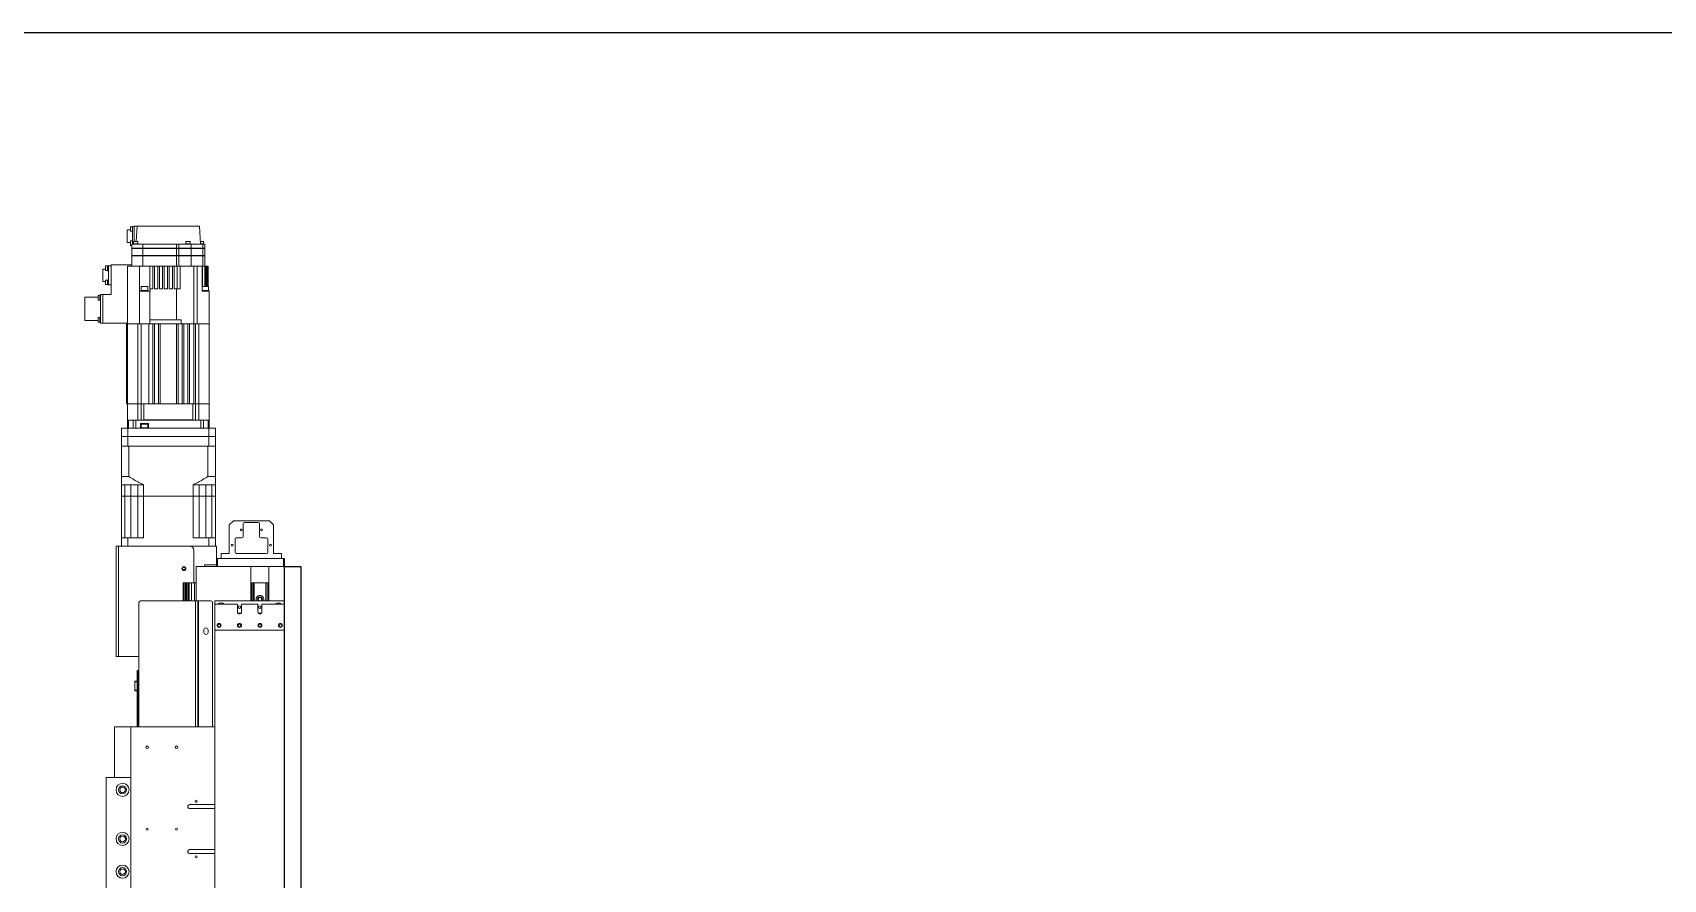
# Model space of a CAD drawing. Extents: x 500 to 100500, y -14500 to 21140.
# Drawn here: x 8830 to 10825, y -1685 to -650 of the extents above; entities that cross this region are included whole.
import ezdxf

# ---------------------------------------------------------------- set-up
doc = ezdxf.new("R2010")
doc.units = 0
doc.linetypes.add('SLD-Solid', pattern=[0])
doc.layers.get('0').update_dxf_attribs({"linetype": 'CONTINUOUS'})
for name, color, linetype in [('D', 7, 'CONTINUOUS'), ('M06SMMF-001B', 7, 'CONTINUOUS'), ('Sheet', 20, 'CONTINUOUS')]:
    doc.layers.add(name, color=color, linetype=linetype)
doc.layers.add('MODEL', color=7, linetype='SLD-Solid', lineweight=15)

# ---------------------------------------------------------------- blocks, each defined once
blk = doc.blocks.new('e5ykdfj56ej')
at = {"layer": 'Sheet', "linetype": 'Continuous'}
blk.add_line((500, 14350), (20500, 14350), dxfattribs=at)
blk = doc.blocks.new('KA$C03f0ad08')
at = {"layer": 'MODEL', "color": 4}
for p, q in [((104, 2151.6), (102.5, 2129.6)), ((180, 2151.6), (104, 2151.6)), ((114.5, 2151.7), (114.5, 2151.6)), ((114.5, 2151.7), (133.5, 2151.7)), ((133.5, 2151.7), (133.5, 2151.6)), ((181.3, 2133), (180, 2151.6)), ((180, 2151.6), (184, 2151.6)), ((184, 2133), (184, 2151.6)), ((185.7, 2151.3), (184, 2151.3)), ((185.7, 2151.3), (185.7, 2129.6)), ((188.1, 2151), (185.7, 2151)), ((185.7, 2145.4), (188.1, 2145.4)), ((188.1, 2151), (188.1, 2148.2)), ((188.1, 2148.2), (188.1, 2145.4)), ((192.4, 2147.2), (188.1, 2147.2)), ((192.4, 2147.2), (192.4, 2131.9)), ((97.5, 2129.6), (97.5, 2124.6)), ((97.5, 2129.6), (100, 2129.6)), ((100, 2124.6), (97.5, 2124.6)), ((97.5, 2124.5), (97.5, 2115.7)), ((100, 2124.5), (97.5, 2124.5)), ((97.5, 2115.7), (100, 2115.7)), ((97.5, 2102.6), (97.5, 2115.6)), ((100, 2115.6), (97.5, 2115.6)), ((99, 2130), (99, 2129.6)), ((99, 2130), (102.5, 2130)), ((99.2, 2133), (99.2, 2130)), ((99.2, 2133), (102.7, 2133)), ((100, 2129.6), (100, 2124.6)), ((100, 2129.6), (114, 2129.6)), ((114, 2124.6), (100, 2124.6)), ((100, 2124.5), (100, 2115.7)), ((114, 2124.5), (100, 2124.5)), ((100, 2115.7), (114, 2115.7)), ((100, 2115.6), (100, 2102.6)), ((114, 2115.6), (100, 2115.6)), ((101.5, 2124.6), (101.5, 2124.5)), ((101.5, 2115.7), (101.5, 2115.6)), ((114, 2129.6), (114, 2124.6)), ((114, 2129.6), (129, 2129.6)), ((129, 2124.6), (114, 2124.6)), ((114, 2124.5), (114, 2115.7)), ((129, 2124.5), (114, 2124.5)), ((114, 2115.7), (129, 2115.7)), ((114, 2102.6), (114, 2115.6)), ((129, 2115.6), (114, 2115.6)), ((115, 2130), (115, 2129.6)), ((115, 2130), (120.9, 2130)), ((115.2, 2133), (115.2, 2130)), ((115.2, 2133), (120.7, 2133)), ((120.7, 2130), (120.7, 2133)), ((120.9, 2129.6), (120.9, 2130)), ((129, 2129.6), (129, 2124.6)), ((129, 2129.6), (132, 2129.6)), ((132, 2124.6), (129, 2124.6)), ((129, 2124.5), (129, 2115.7)), ((132, 2124.5), (129, 2124.5)), ((129, 2115.7), (132, 2115.7)), ((129, 2102.6), (129, 2115.6)), ((132, 2115.6), (129, 2115.6)), ((132, 2129.6), (132, 2124.6)), ((132, 2129.6), (173.3, 2129.6)), ((173.3, 2124.6), (132, 2124.6)), ((132, 2124.5), (132, 2115.7)), ((173.3, 2124.5), (132, 2124.5)), ((132, 2115.7), (173.3, 2115.7)), ((132, 2102.6), (132, 2115.6)), ((173.3, 2115.6), (132, 2115.6)), ((173.3, 2129.6), (173.3, 2124.6)), ((173.3, 2129.6), (186.5, 2129.6)), ((186.5, 2124.6), (173.3, 2124.6)), ((173.3, 2124.5), (173.3, 2115.7)), ((186.5, 2124.5), (173.3, 2124.5)), ((173.3, 2115.7), (186.5, 2115.7)), ((173.3, 2115.6), (173.3, 2102.6)), ((186.5, 2115.6), (173.3, 2115.6)), ((179.1, 2130), (179.1, 2129.6)), ((179.1, 2130), (182.1, 2130)), ((179.3, 2133), (179.3, 2130)), ((179.3, 2133), (182.1, 2133)), ((182.1, 2133), (184.8, 2133)), ((182.1, 2130), (185, 2130)), ((182.5, 2124.5), (182.5, 2124.6)), ((182.5, 2115.6), (182.5, 2115.7)), ((184.8, 2130), (184.8, 2133)), ((185, 2129.6), (185, 2130)), ((188.1, 2133.8), (185.7, 2133.8)), ((186.5, 2129.6), (186.5, 2124.6)), ((186.5, 2128.2), (188.1, 2128.2)), ((186.5, 2124.5), (186.5, 2115.7)), ((186.5, 2102.6), (186.5, 2115.6)), ((188.1, 2133.8), (188.1, 2128.2)), ((188.1, 2131.9), (192.4, 2131.9)), ((93.5, 2102.6), (93.5, 2078.1)), ((93.5, 2102.6), (93.5, 2078.1)), ((93.5, 2102.6), (93.5, 2102.6)), ((93.8, 2102.6), (93.5, 2102.6)), ((93.8, 2078.1), (93.8, 2102.6)), ((94, 2102.6), (93.8, 2102.6)), ((94, 2102.6), (94, 2078.1)), ((94.8, 2102.6), (94, 2102.6)), ((94.8, 2078.1), (94.8, 2102.6)), ((95.3, 2102.6), (94.8, 2102.6)), ((95.3, 2102.6), (95.3, 2078.1)), ((96.6, 2102.6), (95.3, 2102.6)), ((96.6, 2078.1), (96.6, 2102.6)), ((97.4, 2102.6), (96.6, 2102.6)), ((97.4, 2102.6), (97.4, 2078.1)), ((100.1, 2102.6), (97.4, 2102.6)), ((100.1, 2078.1), (100.1, 2102.6)), ((100.5, 2102.6), (100.1, 2102.6)), ((100.5, 2072.1), (100.5, 2102.6)), ((106.6, 2102.6), (100.5, 2102.6)), ((106.6, 2102.6), (106.6, 2032.1)), ((106.7, 2102.6), (106.6, 2102.6)), ((106.7, 2102.6), (106.7, 2032.1)), ((110.7, 2102.6), (106.7, 2102.6)), ((110.7, 2032.1), (110.7, 2102.6)), ((127.6, 2102.6), (110.7, 2102.6)), ((127.6, 2102.6), (127.6, 2075.1)), ((131.4, 2102.6), (127.6, 2102.6)), ((131.4, 2075.1), (131.4, 2102.6)), ((135, 2102.6), (131.4, 2102.6)), ((135, 2075.1), (135, 2102.6)), ((137, 2102.6), (135, 2102.6)), ((137, 2102.6), (137, 2075.1)), ((141, 2102.6), (137, 2102.6)), ((141, 2075.1), (141, 2102.6)), ((143, 2102.6), (141, 2102.6)), ((143, 2102.6), (143, 2075.1)), ((147, 2102.6), (143, 2102.6)), ((147, 2075.1), (147, 2102.6)), ((149, 2102.6), (147, 2102.6)), ((149, 2102.6), (149, 2075.1)), ((153, 2102.6), (149, 2102.6)), ((153, 2075.1), (153, 2102.6)), ((155, 2102.6), (153, 2102.6)), ((155, 2102.6), (155, 2075.1)), ((159, 2102.6), (155, 2102.6)), ((159, 2075.1), (159, 2102.6)), ((161, 2102.6), (159, 2102.6)), ((161, 2102.6), (161, 2075.1)), ((164.8, 2102.6), (161, 2102.6)), ((164.8, 2075.1), (164.8, 2102.6)), ((177.3, 2102.6), (164.8, 2102.6)), ((177.3, 2072.1), (177.3, 2102.6)), ((177.4, 2102.6), (177.3, 2102.6)), ((177.4, 2102.6), (177.4, 2032.1)), ((192, 2102.6), (177.4, 2102.6)), ((212, 2104.6), (186.5, 2104.6)), ((192, 2102.6), (192, 2032.1)), ((212, 2104.6), (212, 2068.1)), ((215.3, 2103.3), (212, 2103.3)), ((215.3, 2103.3), (215.3, 2079.9)), ((215.8, 2103.2), (215.3, 2103.2)), ((215.3, 2097.2), (215.8, 2097.2)), ((215.8, 2097.2), (215.8, 2103.2)), ((216.5, 2103.1), (215.8, 2103.1)), ((215.8, 2097.2), (216.5, 2097.2)), ((216.5, 2103.1), (216.5, 2097.2)), ((218.9, 2103), (216.5, 2103)), ((216.5, 2097.4), (218.9, 2097.4)), ((218.9, 2103), (218.9, 2097.4)), ((222, 2099.2), (218.9, 2099.2)), ((222, 2083.9), (222, 2099.2)), ((92.9, 2078.1), (92.9, 2073.1)), ((92.9, 2078.1), (100.5, 2078.1)), ((132.2, 2075.1), (127.6, 2075.1)), ((132.2, 2037.1), (132.2, 2075.1)), ((135, 2075.1), (132.2, 2075.1)), ((141, 2075.1), (137, 2075.1)), ((147, 2075.1), (143, 2075.1)), ((153, 2075.1), (149, 2075.1)), ((159, 2075.1), (155, 2075.1)), ((164.4, 2075.1), (161, 2075.1)), ((164.4, 2072.1), (164.4, 2075.1)), ((164.8, 2075.1), (164.4, 2075.1)), ((166.9, 2078.1), (166.9, 2073.1)), ((166.9, 2078.1), (175.4, 2078.1)), ((175.4, 2073.1), (175.4, 2078.1)), ((215.3, 2079.9), (212, 2079.9)), ((215.8, 2086), (215.3, 2086)), ((215.3, 2080), (215.8, 2080)), ((215.8, 2080), (215.8, 2086)), ((216.5, 2085.9), (215.8, 2085.9)), ((215.8, 2080), (216.5, 2080)), ((216.5, 2085.9), (216.5, 2080)), ((218.9, 2085.8), (216.5, 2085.8)), ((216.5, 2080.2), (218.9, 2080.2)), ((218.9, 2085.8), (218.9, 2080.2)), ((218.9, 2083.9), (222, 2083.9)), ((92, 2072.1), (92, 2032.1)), ((92, 2072.1), (100.5, 2072.1)), ((92.6, 2073.1), (92.6, 2072.1)), ((92.6, 2073.1), (100.5, 2073.1)), ((164.4, 2072.1), (164.8, 2072.1)), ((164.8, 2072.1), (164.8, 2032.1)), ((164.8, 2072.1), (177.3, 2072.1)), ((166.6, 2073.1), (166.6, 2072.1)), ((166.6, 2073.1), (175.6, 2073.1)), ((175.6, 2072.1), (175.6, 2073.1)), ((177.3, 2072.1), (177.3, 2032.1)), ((222, 2068.1), (212, 2068.1)), ((222, 2033.1), (222, 2068.1)), ((222.2, 2068), (222, 2068)), ((224.8, 2068.1), (222.2, 2068.1)), ((222.2, 2068.1), (222.2, 2033.1)), ((224.8, 2068.1), (224.8, 2033.1)), ((225.3, 2067.1), (224.8, 2067.1)), ((224.8, 2061.1), (225.3, 2061.1)), ((225.3, 2067.1), (225.3, 2064.1)), ((226, 2067), (225.3, 2067)), ((225.3, 2064.1), (225.3, 2061.1)), ((225.3, 2061.1), (226, 2061.1)), ((226, 2067), (226, 2064.1)), ((228, 2066.8), (226, 2066.8)), ((226, 2064.1), (226, 2061.1)), ((226, 2061.3), (228, 2061.3)), ((228, 2066.8), (228, 2064.1)), ((244, 2064.9), (228, 2064.9)), ((228, 2064.1), (228, 2061.3)), ((244, 2064.9), (244, 2036.3)), ((126.4, 2037.1), (126.4, 2032.1)), ((126.4, 2037.1), (164.8, 2037.1)), ((225.3, 2040.1), (224.8, 2040.1)), ((226, 2040.1), (225.3, 2040.1)), ((225.3, 2040.1), (225.3, 2034.1)), ((226, 2040.1), (226, 2034.2)), ((228, 2039.9), (226, 2039.9)), ((226, 2034.4), (228, 2034.4)), ((228, 2039.9), (228, 2034.4)), ((228, 2036.3), (244, 2036.3)), ((92, 2032.1), (106.6, 2032.1)), ((92.1, 2032.1), (92.1, 1934.6)), ((104.8, 1934.6), (104.8, 2032.1)), ((106.6, 2032.1), (106.7, 2032.1)), ((106.8, 2032.1), (106.7, 2032.1)), ((108.8, 2032.1), (106.8, 2032.1)), ((110.8, 2032.1), (108.8, 2032.1)), ((108.8, 2032.1), (108.8, 1934.6)), ((110.8, 2032.1), (110.8, 1934.6)), ((110.8, 2032.1), (116, 2032.1)), ((116, 2032.1), (116, 1934.6)), ((118, 2032.1), (116, 2032.1)), ((118, 2032.1), (118, 1934.6)), ((118, 2032.1), (123, 2032.1)), ((125, 2032.1), (123, 2032.1)), ((123, 2032.1), (123, 1934.6)), ((125, 2032.1), (125, 1934.6)), ((125, 2032.1), (126.4, 2032.1)), ((126.4, 2032.1), (130, 2032.1)), ((132, 2032.1), (130, 2032.1)), ((130, 2032.1), (130, 1934.6)), ((132, 2032.1), (152, 2032.1)), ((132, 2032.1), (132, 1934.6)), ((152, 2032.1), (152, 1934.6)), ((154, 2032.1), (152, 2032.1)), ((154, 2032.1), (159, 2032.1)), ((154, 2032.1), (154, 1934.6)), ((161, 2032.1), (159, 2032.1)), ((159, 2032.1), (159, 1934.6)), ((161, 2032.1), (164.8, 2032.1)), ((161, 2032.1), (161, 1934.6)), ((164.8, 2032.1), (177.3, 2032.1)), ((166, 2032.1), (166, 1934.6)), ((175.3, 2032.1), (175.3, 1934.6)), ((177.3, 2032.1), (177.4, 2032.1)), ((179.2, 2032.1), (177.4, 2032.1)), ((179.2, 2032.1), (179.2, 1934.6)), ((191.9, 2032.1), (179.2, 2032.1)), ((191.9, 2032.1), (191.9, 1934.6)), ((192, 2032.1), (191.9, 2032.1)), ((222, 2033.1), (192, 2033.1)), ((193, 2032.2), (192, 2032.2)), ((192, 2032.1), (193, 2032.1)), ((193, 2033.1), (193, 2032.2)), ((193, 2032.1), (193, 1934.6)), ((222.2, 2033.2), (222, 2033.2)), ((224.8, 2033.1), (222.2, 2033.1)), ((224.8, 2034.1), (225.3, 2034.1)), ((225.3, 2034.2), (226, 2034.2)), ((193.1, 2002.9), (193, 2002.9)), ((193.1, 2002.9), (193.1, 1963.9)), ((193.1, 1963.9), (193, 1963.9)), ((92, 1934.6), (92, 1914.8)), ((92, 1934.6), (92.1, 1934.6)), ((92.1, 1934.6), (104.7, 1934.6)), ((104.6, 1934.6), (104.6, 1914.6)), ((104.7, 1934.6), (108.8, 1934.6)), ((108.8, 1934.6), (110.8, 1934.6)), ((108.9, 1914.6), (108.9, 1934.6)), ((110.8, 1934.6), (112, 1934.6)), ((112, 1934.6), (112, 1914.8)), ((112, 1934.6), (172, 1934.6)), ((172, 1934.6), (172, 1914.8)), ((172, 1934.6), (172, 1934.6)), ((172, 1934.6), (175.3, 1934.6)), ((175.1, 1934.6), (175.1, 1914.6)), ((175.3, 1934.6), (179.3, 1934.6)), ((179.3, 1934.6), (191.9, 1934.6)), ((179.4, 1914.6), (179.4, 1934.6)), ((191.9, 1934.6), (192, 1934.6)), ((192, 1934.6), (192, 1914.8)), ((193, 1934.6), (192, 1934.6)), ((92.2, 1914.8), (92, 1914.8)), ((92, 1904.6), (92, 1914.6)), ((92, 1914.6), (93.3, 1914.6)), ((92.2, 1914.6), (92.2, 1914.8)), ((93.3, 1914.6), (93.3, 1904.6)), ((99, 1914.6), (93.3, 1914.6)), ((99, 1904.6), (99, 1914.6)), ((99, 1914.6), (102.3, 1914.6)), ((102.3, 1914.6), (102.3, 1904.6)), ((181.7, 1914.6), (102.3, 1914.6)), ((172, 1914.8), (112, 1914.8)), ((112, 1914.8), (112, 1914.6)), ((112, 1914.8), (112, 1914.8)), ((172.1, 1914.8), (172, 1914.8)), ((172.1, 1914.6), (172.1, 1914.8)), ((181.7, 1904.6), (181.7, 1914.6)), ((181.7, 1914.6), (185, 1914.6)), ((185, 1914.6), (185, 1904.6)), ((190.8, 1914.6), (185, 1914.6)), ((190.8, 1904.6), (190.8, 1914.6)), ((190.8, 1914.6), (192, 1914.6)), ((191.8, 1914.8), (191.8, 1914.6)), ((192, 1914.8), (191.8, 1914.8)), ((192, 1914.6), (192, 1904.6)), ((84.5, 1904.6), (92.3, 1904.6)), ((84.5, 1904.6), (84.5, 1894.6)), ((84.5, 1894.6), (92.3, 1894.6)), ((84.5, 1894.6), (84.5, 1882.6)), ((92.3, 1894.6), (92.3, 1904.6)), ((92.3, 1904.6), (191.7, 1904.6)), ((92.3, 1894.6), (191.7, 1894.6)), ((92.3, 1882.6), (92.3, 1894.6)), ((176.1, 1910.6), (166.1, 1910.6)), ((166.1, 1910.6), (166.1, 1904.6)), ((166.6, 1910.6), (166.6, 1909.6)), ((175.6, 1909.6), (166.6, 1909.6)), ((166.9, 1909.6), (166.9, 1905)), ((171.1, 1905), (166.9, 1905)), ((175.4, 1905), (171.1, 1905)), ((175.4, 1905), (175.4, 1909.6)), ((175.6, 1909.6), (175.6, 1910.6)), ((176.1, 1910.6), (176.1, 1904.6)), ((191.7, 1904.6), (199.5, 1904.6)), ((191.7, 1904.6), (191.7, 1894.6)), ((191.7, 1894.6), (199.5, 1894.6)), ((191.7, 1894.6), (191.7, 1882.6)), ((199.5, 1894.6), (199.5, 1904.6)), ((199.5, 1882.6), (199.5, 1894.6)), ((84.5, 1882.6), (92.3, 1882.6)), ((84.5, 1845.6), (84.5, 1882.6)), ((92.1, 1882.6), (92, 1882.6)), ((92.3, 1882.6), (191.7, 1882.6)), ((93.8, 1882.6), (190.2, 1882.6)), ((93.8, 1845.6), (93.8, 1882.6)), ((190.2, 1845.6), (190.2, 1882.6)), ((191.7, 1882.6), (199.5, 1882.6)), ((199.5, 1845.6), (199.5, 1882.6)), ((84.5, 1845.6), (93.8, 1845.6)), ((84.5, 1835.6), (88.9, 1835.6)), ((84.5, 1821.6), (84.5, 1835.6)), ((104.5, 1835.6), (88.9, 1835.6)), ((88.9, 1821.6), (88.9, 1835.6)), ((96, 1821.6), (96, 1835.6)), ((104.5, 1835.6), (111.7, 1835.6)), ((104.5, 1821.6), (104.5, 1835.6)), ((111.7, 1821.6), (111.7, 1835.6)), ((172.3, 1821.6), (172.3, 1835.6)), ((172.3, 1835.6), (179.5, 1835.6)), ((179.5, 1835.6), (195.1, 1835.6)), ((179.5, 1821.6), (179.5, 1835.6)), ((188, 1821.6), (188, 1835.6)), ((190.2, 1845.6), (199.5, 1845.6)), ((195.1, 1835.6), (199.5, 1835.6)), ((195.1, 1821.6), (195.1, 1835.6)), ((199.5, 1821.6), (199.5, 1835.6)), ((84.5, 1821.6), (88.9, 1821.6)), ((84.5, 1821.6), (84.5, 1770.6)), ((88.9, 1821.6), (96, 1821.6)), ((88.9, 1770.6), (88.9, 1821.6)), ((96, 1821.6), (104.5, 1821.6)), ((96, 1770.6), (96, 1821.6)), ((104.5, 1821.6), (111.7, 1821.6)), ((104.5, 1770.6), (104.5, 1821.6)), ((111.7, 1821.6), (172.3, 1821.6)), ((111.7, 1821.6), (111.7, 1770.6)), ((172.3, 1821.6), (179.5, 1821.6)), ((172.3, 1821.6), (172.3, 1770.6)), ((179.5, 1821.6), (188, 1821.6)), ((179.5, 1770.6), (179.5, 1821.6)), ((188, 1821.6), (195.1, 1821.6)), ((188, 1770.6), (188, 1821.6)), ((195.1, 1821.6), (199.5, 1821.6)), ((195.1, 1770.6), (195.1, 1821.6)), ((199.5, 1821.6), (199.5, 1770.6)), ((18.5, 1791.6), (13.5, 1786.6)), ((13.5, 1786.6), (13.5, 1751.6)), ((18.5, 1791.6), (62.5, 1791.6)), ((30.5, 1772.1), (30.5, 1788.1)), ((32, 1789.6), (49, 1789.6)), ((50.5, 1788.1), (50.5, 1772.1)), ((67.5, 1786.6), (62.5, 1791.6)), ((67.5, 1751.6), (67.5, 1786.6)), ((20.5, 1753.1), (20.5, 1769.1)), ((22, 1770.6), (29, 1770.6)), ((52, 1770.6), (59, 1770.6)), ((60.5, 1769.1), (60.5, 1753.1)), ((83, 1760.6), (83, 1745.6)), ((83, 1760.6), (116, 1760.6)), ((84.5, 1770.6), (92.3, 1770.6)), ((84.5, 1760.6), (84.5, 1770.6)), ((92.3, 1770.6), (111.7, 1770.6)), ((92.3, 1760.6), (92.3, 1770.6)), ((111, 1755.6), (111, 1715.6)), ((203, 1760.6), (116, 1760.6)), ((172.3, 1770.6), (191.7, 1770.6)), ((191.7, 1770.6), (199.5, 1770.6)), ((191.7, 1760.6), (191.7, 1770.6)), ((199.5, 1760.6), (199.5, 1770.6)), ((203, 1760.6), (203, 1625.6)), ((206, 1760.6), (203, 1760.6)), ((206, 1760.6), (206, 1625.6)), ((0, 1745.6), (0, 1735.6)), ((0, 1745.6), (1, 1745.6)), ((0, 1735.6), (0, 1693.6)), ((19, 1735.6), (0, 1735.6)), ((1, 1735.6), (1, 1745.6)), ((82, 1745.6), (1, 1745.6)), ((82, 1735.6), (1, 1735.6)), ((3.5, 1745.6), (3.5, 1751.6)), ((13.5, 1751.6), (3.5, 1751.6)), ((19, 1693.6), (19, 1735.6)), ((59, 1751.6), (22, 1751.6)), ((108, 1735.6), (41, 1735.6)), ((41, 1735.6), (41, 1693.6)), ((77.5, 1751.6), (67.5, 1751.6)), ((77.5, 1751.6), (77.5, 1745.6)), ((82, 1745.6), (82, 1735.6)), ((82, 1745.6), (83, 1745.6)), ((83, 1745.6), (83, 1735.6)), ((83, 1737.6), (98, 1737.6)), ((98, 1737.6), (98, 1735.6)), ((108, 1693.6), (108, 1735.6)), ((20, 1693.6), (20, 1715.6)), ((20, 1715.6), (20.5, 1715.6)), ((20, 1693.6), (20, 1715.6)), ((20, 1715.6), (20, 1715.6)), ((20.5, 1693.6), (20.5, 1715.6)), ((20.5, 1715.6), (22.2, 1715.6)), ((22.2, 1693.6), (22.2, 1715.6)), ((22.2, 1715.6), (22.8, 1715.6)), ((22.8, 1693.6), (22.8, 1715.6)), ((22.8, 1715.6), (37.2, 1715.6)), ((37.2, 1693.6), (37.2, 1715.6)), ((37.2, 1715.6), (37.8, 1715.6)), ((37.8, 1693.6), (37.8, 1715.6)), ((37.8, 1715.6), (39.5, 1715.6)), ((39.5, 1693.6), (39.5, 1715.6)), ((39.5, 1715.6), (40, 1715.6)), ((40, 1693.6), (40, 1715.6)), ((108, 1715.6), (110, 1715.6)), ((110, 1693.6), (110, 1715.6)), ((110, 1715.6), (113.5, 1715.6)), ((113.5, 1693.6), (113.5, 1715.6)), ((113.5, 1715.6), (116.4, 1715.6)), ((116.4, 1693.6), (116.4, 1715.6)), ((116.4, 1715.6), (117.6, 1715.6)), ((117.6, 1693.6), (117.6, 1715.6)), ((117.6, 1715.6), (119.3, 1715.6)), ((119.3, 1693.6), (119.3, 1715.6)), ((119.3, 1715.6), (119.8, 1715.6)), ((119.8, 1693.6), (119.8, 1715.6)), ((119.8, 1715.6), (121.2, 1715.6)), ((121.2, 1693.6), (121.2, 1715.6)), ((121.2, 1715.6), (121.7, 1715.6)), ((121.7, 1693.6), (121.7, 1715.6)), ((121.7, 1715.6), (123.4, 1715.6)), ((123.4, 1693.6), (123.4, 1715.6)), ((123.4, 1715.6), (124, 1715.6)), ((124, 1693.6), (124, 1715.6)), ((0, 1688.6), (0, 1693.6)), ((85, 1693.6), (0, 1693.6)), ((1, 1689.6), (0, 1688.6)), ((0, 1658.6), (0, 1688.6)), ((27.5, 1689.6), (1, 1689.6)), ((27.5, 1689.6), (27.5, 1680.1)), ((32, 1678.6), (28, 1678.6)), ((32.5, 1680.1), (32.5, 1689.6)), ((52.5, 1689.6), (32.5, 1689.6)), ((52.5, 1689.6), (52.5, 1680.1)), ((57, 1678.6), (53, 1678.6)), ((57.5, 1680.1), (57.5, 1689.6)), ((84, 1689.6), (57.5, 1689.6)), ((85, 1688.6), (84, 1689.6)), ((85, 1688.6), (85, 1693.6)), ((85, 1658.6), (85, 1688.6)), ((88, 1691.6), (88, 1539.6)), ((90, 1693.6), (105, 1693.6)), ((105, 1693.6), (106, 1693.6)), ((105, 1693.6), (105, 1539.6)), ((106, 1693.6), (106, 1539.6)), ((106, 1693.6), (109, 1693.6)), ((109, 1693.6), (176, 1693.6)), ((109, 1693.6), (109, 1539.6)), ((178, 1691.6), (178, 1539.6)), ((0, 155.6), (0, 1658.6)), ((0, 1658.6), (1, 1657.6)), ((84, 1657.6), (1, 1657.6)), ((84, 1657.6), (85, 1658.6)), ((85, 155.6), (85, 1658.6)), ((93.5, 1658.1), (93.5, 1655.1)), ((98.5, 1655.1), (98.5, 1658.1)), ((203, 1625.6), (178, 1625.6)), ((206, 1625.6), (203, 1625.6)), ((179.5, 1597.6), (178, 1597.6)), ((179.5, 1605.6), (179.5, 1608.6)), ((179.5, 1608.6), (180, 1608.6)), ((180, 1605.6), (179.5, 1605.6)), ((179.5, 1539.6), (179.5, 1605.6)), ((180, 1608.6), (180, 1605.6)), ((180, 1539.6), (180, 1605.6)), ((180, 1595.6), (183, 1595.6)), ((183, 1595.6), (183, 1594.6)), ((179.5, 1581.6), (178, 1581.6)), ((183, 1594.6), (180, 1594.6)), ((180, 1584.6), (183, 1584.6)), ((183, 1583.6), (180, 1583.6)), ((183, 1594.6), (183, 1584.6)), ((183, 1584.6), (183, 1583.6)), ((85, 1539.6), (188, 1539.6)), ((188, 1539.6), (188, 1477.6)), ((208, 1539.6), (188, 1539.6)), ((208, 1477.6), (208, 1539.6)), ((218, 1477.6), (188, 1477.6)), ((188, 1477.6), (188, 1257.6)), ((218, 1373.6), (218, 1477.6)), ((116, 1444.6), (85, 1444.6)), ((85, 1439.6), (116, 1439.6)), ((118, 1441.6), (118, 1442.6)), ((116, 1389.6), (85, 1389.6)), ((85, 1384.6), (116, 1384.6)), ((118, 1386.6), (118, 1387.6)), ((218, 1297.6), (218, 1373.6))]:
    blk.add_line(p, q, dxfattribs=at)
for centre, radius in [((28, 1780.6), 1.13), ((53, 1780.6), 1.13), ((17, 1761.6), 1.13), ((64, 1761.6), 1.13), ((123, 1733.1), 2.5), ((123, 1733.1), 1.65), ((30, 1686.1), 1.65), ((55, 1686.1), 1.65), ((5, 1663.6), 2.5), ((5, 1663.6), 1.65), ((30, 1663.6), 2.5), ((30, 1663.6), 1.65), ((55, 1663.6), 2.5), ((55, 1663.6), 1.65), ((80, 1663.6), 2.5), ((80, 1663.6), 1.65), ((132, 1514.6), 1.65), ((168, 1514.6), 1.65), ((198, 1462.6), 8), ((198, 1462.6), 5), ((198, 1462.6), 3.4), ((108, 1448.6), 1.25), ((132, 1414.6), 1.25), ((168, 1414.6), 1.25), ((198, 1402.6), 8), ((198, 1402.6), 5), ((198, 1402.6), 3.4), ((108, 1380.6), 1.25), ((198, 1362.6), 8), ((198, 1362.6), 5), ((198, 1362.6), 3.4)]:
    blk.add_circle(centre, radius, dxfattribs=at)
for centre, radius, start, end in [((32, 1788.1), 1.5, 90, 180), ((49, 1788.1), 1.5, 0, 90), ((22, 1769.1), 1.5, 90, 180), ((29, 1772.1), 1.5, 270, 0), ((52, 1772.1), 1.5, 180, 270), ((59, 1769.1), 1.5, 0, 90), ((116, 1755.6), 5, 90, 180), ((22, 1753.1), 1.5, 180, 270), ((59, 1753.1), 1.5, 270, 0), ((30, 1695.6), 4.75, 90, 204.9011), ((30, 1695.6), 3, 90, 221.8103), ((30, 1695.6), 2.1, 287.7528, 252.2472), ((30, 1695.6), 4.75, 335.0989, 90), ((30, 1695.6), 3, 318.1897, 90), ((7.5, 1686.1), 5, 90, 135.573), ((7.5, 1686.1), 5, 44.427, 90), ((30, 1680.1), 2.5, 180, 0), ((55, 1680.1), 2.5, 180, 0), ((77.5, 1686.1), 5, 90, 135.573), ((77.5, 1686.1), 5, 44.427, 90), ((90, 1691.6), 2, 90, 180), ((176, 1691.6), 2, 0, 90), ((96, 1658.1), 2.5, 0, 180), ((96, 1655.1), 2.5, 180, 0), ((116, 1442.6), 2, 0, 90), ((116, 1441.6), 2, 270, 0), ((116, 1387.6), 2, 0, 90), ((116, 1386.6), 2, 270, 0)]:
    blk.add_arc(centre, radius, start, end, dxfattribs=at)
for points, knots in [([(84.5, 1835.6), (84.5, 1836.5), (84.5, 1838.4), (84.5, 1841.8), (84.5, 1844.3), (84.5, 1845.6)], [0, 0, 0, 0, 0.306424, 0.638137, 1, 1, 1, 1]), ([(93.8, 1845.6), (95.9, 1844.3), (100, 1841.8), (105.9, 1838.4), (109.8, 1836.5), (111.7, 1835.6)], [0, 0, 0, 0, 0.36299, 0.69464, 1, 1, 1, 1]), ([(172.3, 1835.6), (174.2, 1836.5), (178.1, 1838.4), (184.1, 1841.8), (188.1, 1844.3), (190.2, 1845.6)], [0, 0, 0, 0, 0.306436, 0.638149, 1, 1, 1, 1]), ([(199.5, 1845.6), (199.5, 1844.3), (199.5, 1841.8), (199.5, 1838.4), (199.5, 1836.5), (199.5, 1835.6)], [0, 0, 0, 0, 0.362975, 0.694626, 1, 1, 1, 1])]:
    blk.add_open_spline(points, degree=3, knots=knots, dxfattribs=at)

msp = doc.modelspace()

# ---------------------------------------------------------------- linework, layer by layer
at = {"layer": 'D', "color": 4, "elevation": -10.47}
msp.add_lwpolyline([(9138.5, -1302.7), (9158.5, -1302.7), (9158.5, -2882.7), (9138.5, -2882.7)], close=True, dxfattribs=at)

# ---------------------------------------------------------------- block references
msp.add_blockref('e5ykdfj56ej', (0, -15000))
at = {"layer": 'M06SMMF-001B', "xscale": -1}
msp.add_blockref('KA$C03f0ad08', (9138.5, -3038.3, -10.47), dxfattribs=at)

doc.saveas('drawing.dxf')
